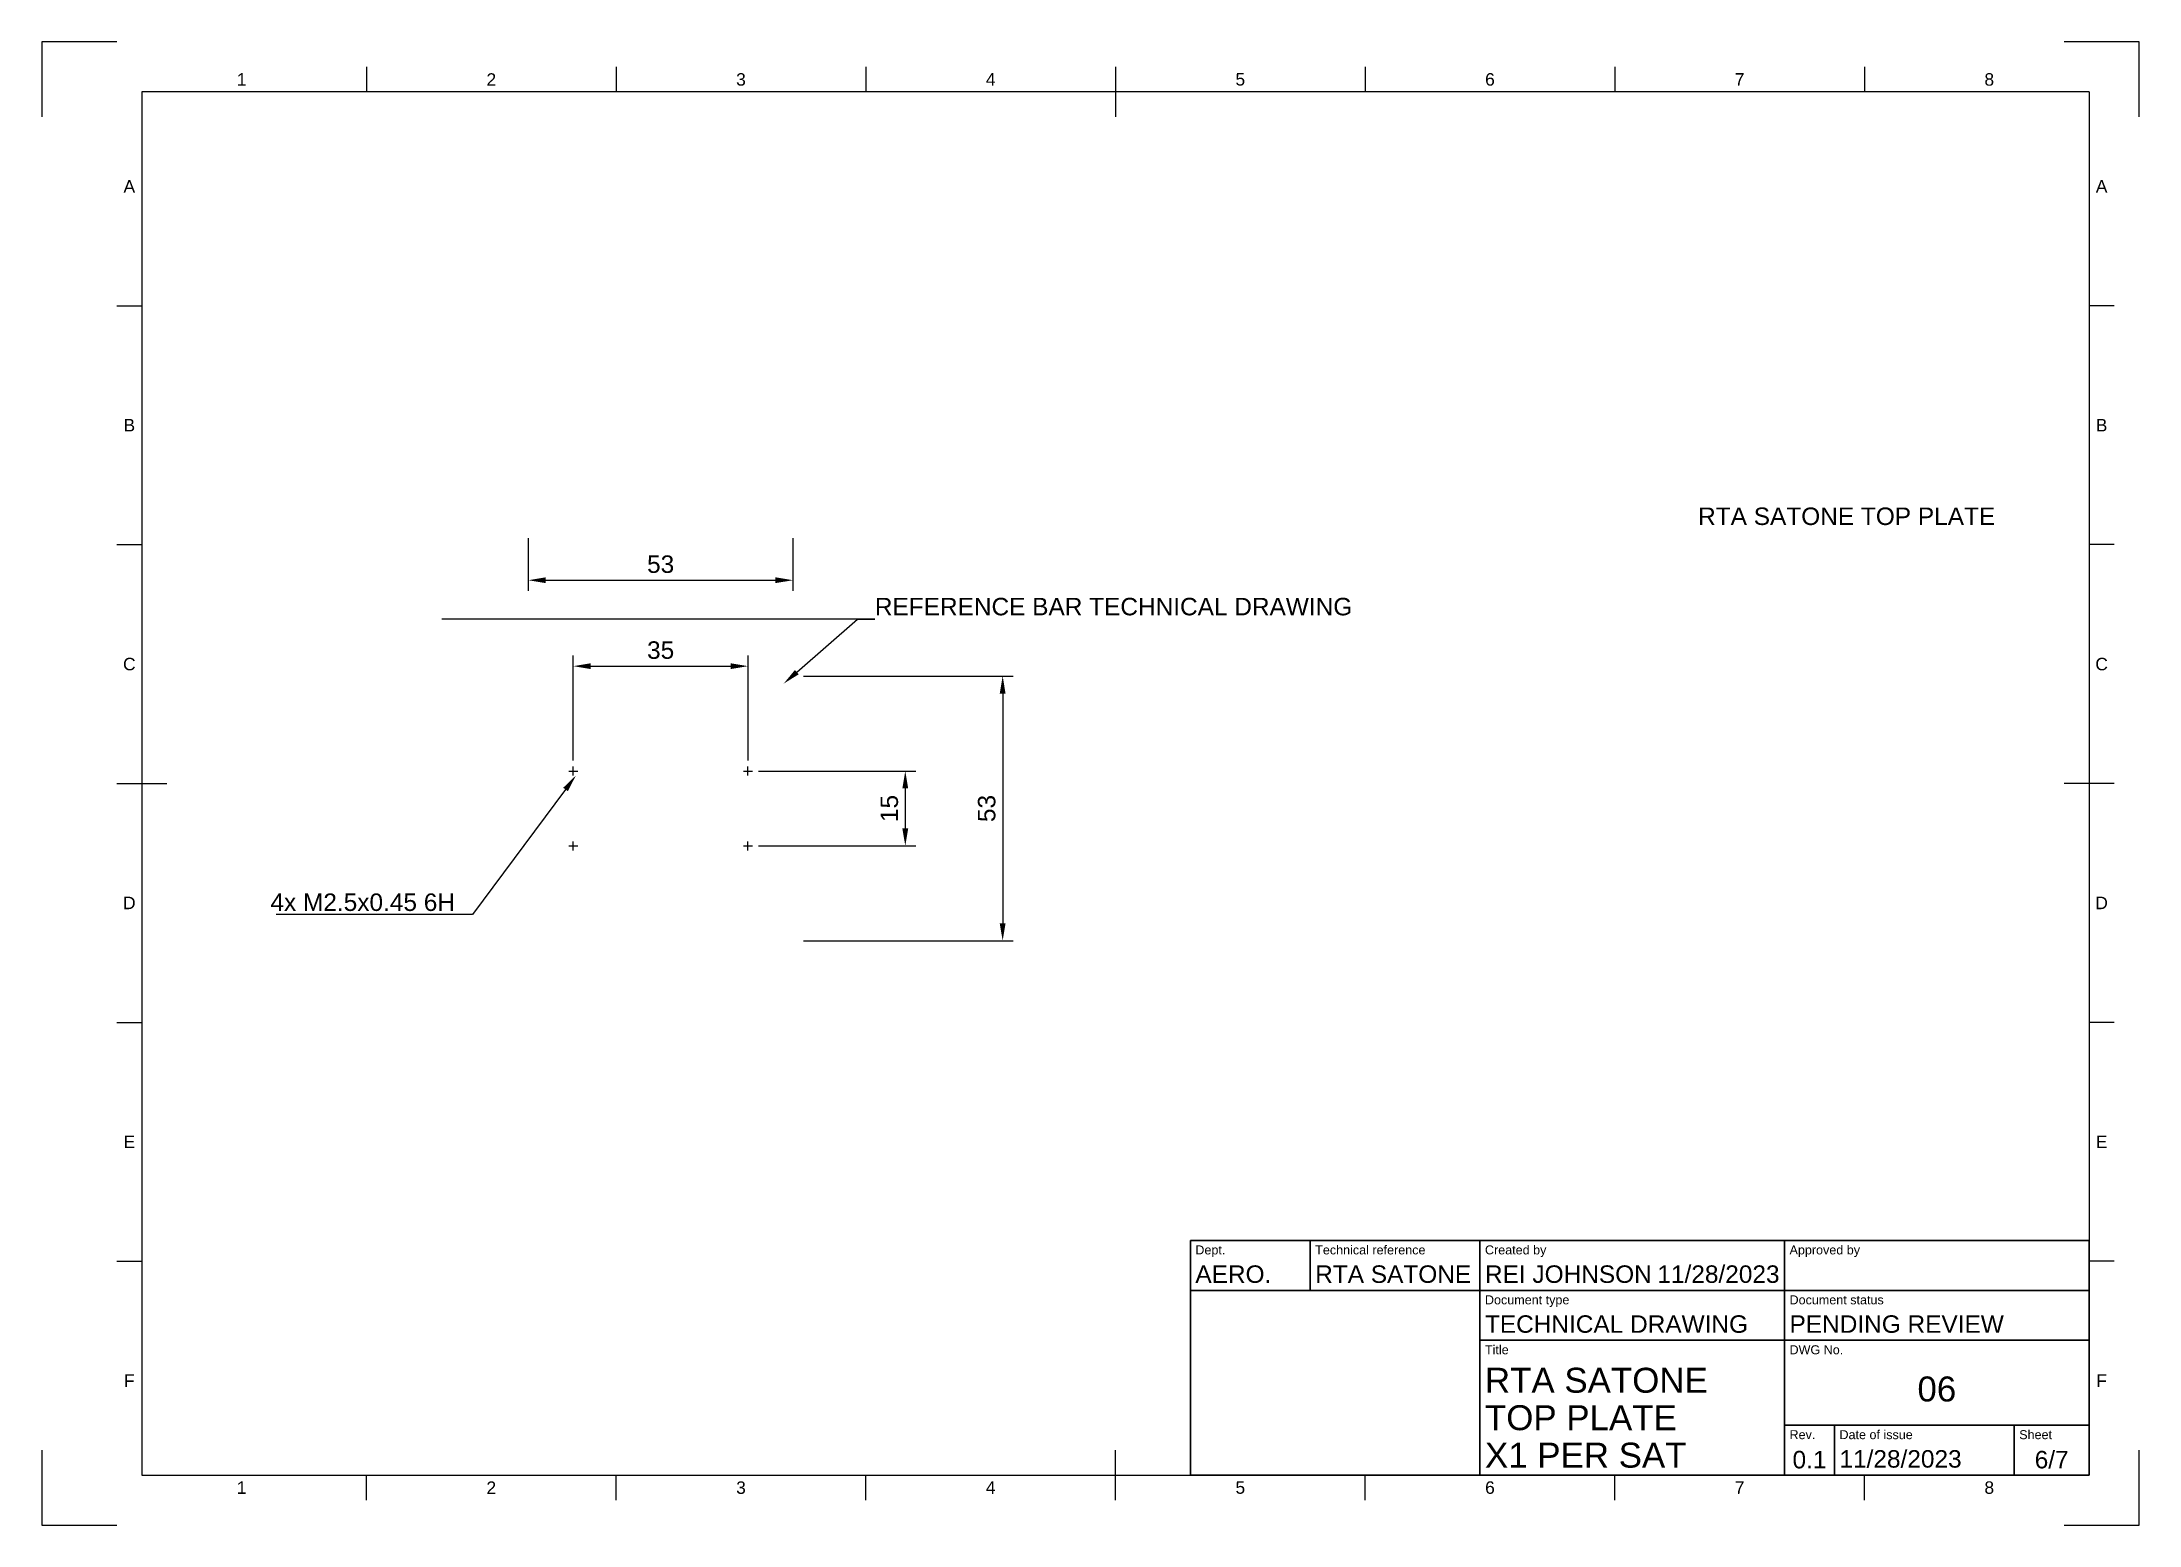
# Paper-space layout 'Sheet1' of a CAD drawing. Header units: millimetres. Extents: x 0 to 420, y 0 to 297.
import ezdxf
from ezdxf import colors
from ezdxf.entities.mleader import LeaderData, LeaderLine
from ezdxf.enums import TextEntityAlignment as Align
from ezdxf.math import Vec2, Vec3

# ---------------------------------------------------------------- set-up
doc = ezdxf.new("R2010")
doc.units = ezdxf.units.MM
doc.header["$LTSCALE"] = 0.75
doc.linetypes.add('CENTER2', pattern=[28.575, 19.05, -3.175, 3.175, -3.175])
for name, color, linetype, lineweight in [('BORDER', 7, 'Continuous', 25), ('FD_Dimensions', 7, 'Continuous', 25), ('Hole Notes', 7, 'Continuous', 25), ('Leaders', 7, 'Continuous', 25), ('Notes', 7, 'Continuous', 25), ('Smart Centers', 7, 'CENTER2', 25), ('TITLEBLOCK', 7, 'Continuous', 35)]:
    doc.layers.add(name, color=color, linetype=linetype, lineweight=lineweight)
doc.styles.add('FusionTitle', font='arial.ttf')
doc.styles.get("Standard").update_dxf_attribs({"font": 'arial.ttf'})
doc.dimstyles.new('Dim-ISO-25', dxfattribs={"dimtxt": 3.5, "dimasz": 3.5, "dimexe": 2.1, "dimexo": 2.1, "dimgap": 1.4, "dimtad": 1, "dimzin": 12, "dimdsep": 46, "dimtxsty": 'Standard', "dimcen": 0, "dimazin": 3, "dimtp": 0.1, "dimtm": 0.1, "dimtfac": 0.714286, "dimtmove": 0, "dimatfit": 3, "dimfxl": 1, "dimtzin": 12, "dimarcsym": 0})

# ---------------------------------------------------------------- blocks, each defined once
blk = doc.blocks.new('ISO_A3_SHEET')
at = {"layer": 'BORDER'}
for p, q in [((65, 292), (65, 287)), ((115, 292), (115, 287)), ((165, 292), (165, 287)), ((215, 292), (215, 282)), ((265, 292), (265, 287)), ((315, 292), (315, 287)), ((365, 292), (365, 287)), ((410, 287), (20, 287)), ((20, 287), (20, 10)), ((410, 287), (410, 10)), ((15, 244.16666), (20, 244.16666)), ((415, 244.16666), (410, 244.16666)), ((15, 196.33333), (20, 196.33333)), ((415, 196.33333), (410, 196.33333)), ((15, 148.5), (25, 148.5)), ((415, 148.5), (405, 148.5)), ((15, 100.66667), (20, 100.66667)), ((415, 100.66667), (410, 100.66667)), ((15, 52.83334), (20, 52.83334)), ((415, 52.83334), (410, 52.83334)), ((215, 5), (215, 15)), ((20, 10), (410, 10)), ((65, 5), (65, 10)), ((115, 5), (115, 10)), ((165, 5), (165, 10)), ((265, 5), (265, 10)), ((315, 5), (315, 10)), ((365, 5), (365, 10))]:
    blk.add_line(p, q, dxfattribs=at)
at = {"layer": 'Defpoints'}
for p, q in [((15, 297), (0, 297)), ((0, 297), (0, 282)), ((420, 297), (405, 297)), ((420, 282), (420, 297)), ((0, 15), (0, 0)), ((420, 0), (420, 15)), ((0, 0), (15, 0)), ((405, 0), (420, 0))]:
    blk.add_line(p, q, dxfattribs=at)
at = {"layer": 'BORDER', "style": 'FusionTitle'}
for s, p in [('1', (40, 289.5)), ('2', (90, 289.5)), ('3', (140, 289.5)), ('4', (190, 289.5)), ('5', (240, 289.5)), ('6', (290, 289.5)), ('7', (340, 289.5)), ('8', (390, 289.5)), ('A', (17.5, 268.08333)), ('A', (412.5, 268.08333)), ('B', (17.5, 220.25)), ('B', (412.5, 220.25)), ('C', (17.5, 172.41667)), ('C', (412.5, 172.41667)), ('D', (17.5, 124.58334)), ('D', (412.5, 124.58334)), ('E', (17.5, 76.75001)), ('E', (412.5, 76.75001)), ('F', (17.5, 28.91668)), ('F', (412.5, 28.91668)), ('1', (40, 7.5)), ('2', (90, 7.5)), ('3', (140, 7.5)), ('4', (190, 7.5)), ('5', (240, 7.5)), ('6', (290, 7.5)), ('7', (340, 7.5)), ('8', (390, 7.5))]:
    blk.add_text(s, height=2.5, dxfattribs=at).set_placement(p, align=Align.MIDDLE)
blk = doc.blocks.new('ISO_TITLEBLOCK')
at = {"layer": 'TITLEBLOCK'}
for p, q in [((0, 47), (-180, 47)), ((-180, 47), (-180, 0)), ((-156, 37), (-156, 47)), ((-122, 0), (-122, 47)), ((-61, 0), (-61, 47)), ((0, 0), (0, 47)), ((-180, 37), (0, 37)), ((-122, 27), (0, 27)), ((-61, 10), (0, 10)), ((-51, 0), (-51, 10)), ((-15, 0), (-15, 10)), ((-180, 0), (0, 0))]:
    blk.add_line(p, q, dxfattribs=at)
at = {"layer": 'TITLEBLOCK', "style": 'FusionTitle'}
for s, p in [('Dept.', (-179, 46)), ('Technical reference', (-155, 46)), ('Created by', (-121, 46)), ('Approved by', (-60, 46)), ('Document type', (-121, 36)), ('Document status', (-60, 36)), ('Title', (-121, 26)), ('DWG No.', (-60, 26)), ('Rev.', (-60, 9)), ('Date of issue', (-50, 9)), ('Sheet', (-14, 9))]:
    blk.add_text(s, height=1.8, dxfattribs=at).set_placement(p, align=Align.TOP_LEFT)
for tag, height, p in [('DEPT', 3.5, (-179, 42)), ('TECHNICAL_REFERENCE', 3.5, (-155, 42)), ('CREATED_BY', 3.5, (-121, 42)), ('APPROVED_BY', 3.5, (-60, 42)), ('DOCUMENT_TYPE', 3.5, (-121, 32)), ('DOCUMENT_STATUS', 3.5, (-60, 32)), ('TITLE_1', 5, (-121, 21.5)), ('TITLE_2', 5, (-121, 14)), ('TITLE_3', 5, (-121, 6.5)), ('DATE_OF_ISSUE', 3.5, (-50, 5))]:
    blk.add_attdef(tag, text='', height=height, dxfattribs=at).set_placement(p, align=Align.TOP_LEFT)
for tag, p in [('CREATED_DATE', (-62, 42)), ('APPROVED_DATE', (-0.99, 42))]:
    blk.add_attdef(tag, text='', height=3.5, dxfattribs=at).set_placement(p, align=Align.TOP_RIGHT)
for tag, height, p in [('DRAWING_NUMBER', 5, (-30.5, 19.75)), ('REV', 3.5, (-56, 4.85)), ('SHEET', 3.5, (-7.5, 4.85))]:
    blk.add_attdef(tag, text='', height=height, dxfattribs=at).set_placement(p, align=Align.TOP_CENTER)
blk = doc.blocks.new('*D23')
at = {"layer": 'Defpoints', "color": 0, "transparency": 16777216}
for p in [(97.41, 199.71), (150.41, 199.71), (150.41, 189.21)]:
    blk.add_point(p, dxfattribs=at)
at = {"layer": 'FD_Dimensions', "color": 0, "lineweight": -2, "transparency": 16777216}
for p, q in [((97.41, 197.61), (97.41, 187.11)), ((150.41, 197.61), (150.41, 187.11)), ((100.91, 189.21), (146.91, 189.21))]:
    blk.add_line(p, q, dxfattribs=at)
at = {"layer": 'FD_Dimensions', "color": 0, "transparency": 16777216}
for points in [[(100.91, 189.79), (100.91, 188.63), (97.41, 189.21)], [(146.91, 189.79), (146.91, 188.63), (150.41, 189.21)]]:
    blk.add_solid(points, dxfattribs=at)
at = {"layer": 'FD_Dimensions', "color": 0, "transparency": 16777216, "insert": (123.91, 192.4), "char_height": 3.5, "attachment_point": 5}
blk.add_mtext('53', dxfattribs=at)
blk = doc.blocks.new('*D24')
at = {"layer": 'Defpoints', "color": 0, "transparency": 16777216}
for p in [(150.41, 170), (150.41, 117), (192.41, 117)]:
    blk.add_point(p, dxfattribs=at)
at = {"layer": 'FD_Dimensions', "color": 0, "lineweight": -2, "transparency": 16777216}
for p, q in [((152.51, 170), (194.51, 170)), ((192.41, 166.5), (192.41, 120.5)), ((152.51, 117), (194.51, 117))]:
    blk.add_line(p, q, dxfattribs=at)
at = {"layer": 'FD_Dimensions', "color": 0, "transparency": 16777216}
for points in [[(191.82, 166.5), (192.99, 166.5), (192.41, 170)], [(191.82, 120.5), (192.99, 120.5), (192.41, 117)]]:
    blk.add_solid(points, dxfattribs=at)
at = {"layer": 'FD_Dimensions', "color": 0, "transparency": 16777216, "insert": (189.22, 143.5), "char_height": 3.5, "attachment_point": 5, "rotation": 90}
blk.add_mtext('53', dxfattribs=at)
blk = doc.blocks.new('*U25')
at = {"layer": 'Smart Centers', "color": 0, "linetype": 'Continuous', "ltscale": 0.75, "transparency": 16777216}
for p, q in [((-0.89, 0), (0.89, 0)), ((0, -0.89), (0, 0.89))]:
    blk.add_line(p, q, dxfattribs=at)
blk = doc.blocks.new('*U26')
at = {"layer": 'Smart Centers', "color": 0, "linetype": 'Continuous', "ltscale": 0.75, "transparency": 16777216}
for p, q in [((-0.89, 0), (0.89, 0)), ((0, -0.89), (0, 0.89))]:
    blk.add_line(p, q, dxfattribs=at)
blk = doc.blocks.new('*D27')
at = {"layer": 'Defpoints', "color": 0, "transparency": 16777216}
for p in [(141.41, 172), (106.41, 151), (141.41, 151)]:
    blk.add_point(p, dxfattribs=at)
at = {"layer": 'FD_Dimensions', "color": 0, "lineweight": -2, "transparency": 16777216}
for p, q in [((106.41, 153.1), (106.41, 174.1)), ((141.41, 153.1), (141.41, 174.1)), ((109.91, 172), (137.91, 172))]:
    blk.add_line(p, q, dxfattribs=at)
at = {"layer": 'FD_Dimensions', "color": 0, "transparency": 16777216}
for points in [[(109.91, 172.58), (109.91, 171.41), (106.41, 172)], [(137.91, 172.58), (137.91, 171.41), (141.41, 172)]]:
    blk.add_solid(points, dxfattribs=at)
at = {"layer": 'FD_Dimensions', "color": 0, "transparency": 16777216, "insert": (123.91, 175.19), "char_height": 3.5, "attachment_point": 5}
blk.add_mtext('35', dxfattribs=at)
blk = doc.blocks.new('*U28')
at = {"layer": 'Smart Centers', "color": 0, "linetype": 'Continuous', "ltscale": 0.75, "transparency": 16777216}
for p, q in [((-0.89, 0), (0.89, 0)), ((0, -0.89), (0, 0.89))]:
    blk.add_line(p, q, dxfattribs=at)
blk = doc.blocks.new('*U29')
at = {"layer": 'Smart Centers', "color": 0, "linetype": 'Continuous', "ltscale": 0.75, "transparency": 16777216}
for p, q in [((-0.89, 0), (0.89, 0)), ((0, -0.89), (0, 0.89))]:
    blk.add_line(p, q, dxfattribs=at)
blk = doc.blocks.new('*D30')
at = {"layer": 'Defpoints', "color": 0, "transparency": 16777216}
for p in [(141.41, 151), (141.41, 136), (172.91, 136)]:
    blk.add_point(p, dxfattribs=at)
at = {"layer": 'FD_Dimensions', "color": 0, "lineweight": -2, "transparency": 16777216}
for p, q in [((143.51, 151), (175.01, 151)), ((172.91, 147.5), (172.91, 139.5)), ((143.51, 136), (175.01, 136))]:
    blk.add_line(p, q, dxfattribs=at)
at = {"layer": 'FD_Dimensions', "color": 0, "transparency": 16777216}
for points in [[(172.32, 147.5), (173.49, 147.5), (172.91, 151)], [(172.32, 139.5), (173.49, 139.5), (172.91, 136)]]:
    blk.add_solid(points, dxfattribs=at)
at = {"layer": 'FD_Dimensions', "color": 0, "transparency": 16777216, "insert": (169.72, 143.5), "char_height": 3.5, "attachment_point": 5, "rotation": 90}
blk.add_mtext('15', dxfattribs=at)

psp = doc.layouts.new('Sheet1')

# ---------------------------------------------------------------- block references
at = {"layer": 'BORDER'}
psp.add_blockref('ISO_A3_SHEET', (0, 0), dxfattribs=at)
at = {"layer": 'Smart Centers', "ltscale": 0.75}
for name, p in [('*U25', (106.405, 150.997)), ('*U26', (141.405, 150.997)), ('*U28', (106.405, 135.997)), ('*U29', (141.405, 135.997))]:
    psp.add_blockref(name, p, dxfattribs=at)
at = {"layer": 'TITLEBLOCK'}
psp.add_blockref('ISO_TITLEBLOCK', (410, 10), dxfattribs=at).add_auto_attribs({'DATE_OF_ISSUE': '11/28/2023', 'REV': '0.1', 'TITLE_3': 'X1 PER SAT', 'DOCUMENT_STATUS': 'PENDING REVIEW', 'DOCUMENT_TYPE': 'TECHNICAL DRAWING', 'CREATED_DATE': '11/28/2023', 'SHEET': '6/7', 'TITLE_2': 'TOP PLATE', 'DRAWING_NUMBER': '06', 'TITLE_1': 'RTA SATONE', 'CREATED_BY': 'REI JOHNSON', 'TECHNICAL_REFERENCE': 'RTA SATONE', 'DEPT': 'AERO.'})

# ---------------------------------------------------------------- texts
at = {"layer": 'Notes', "insert": (331.696, 203.767), "char_height": 3.5, "attachment_point": 1}
psp.add_mtext_dynamic_manual_height_columns('RTA SATONE TOP PLATE', width=63.26375, gutter_width=17.5, heights=[0], dxfattribs=at)

# ---------------------------------------------------------------- dimensions: what is measured, and where the dimension line sits
at = {"layer": 'FD_Dimensions'}
for p1, p2, distance, picture, middle in [((97.405, 199.709), (150.405, 199.709), -10.5, '*D23', (123.905, 192.397)), ((106.405, 150.997), (141.405, 150.997), 21, '*D27', (123.905, 175.185)), ((150.405, 169.997), (150.405, 116.997), 42, '*D24', (189.217, 143.497)), ((141.405, 150.997), (141.405, 135.997), 31.5, '*D30', (169.718, 143.497))]:
    dim = psp.add_aligned_dim(p1=p1, p2=p2, distance=distance, dimstyle='Dim-ISO-25', override={"dimlfac": -1, "dimclrd": 0, "dimclre": 0}, dxfattribs=at)
    dim.commit()
    dim.dimension.update_dxf_attribs({"geometry": picture, "text_midpoint": middle})

# ---------------------------------------------------------------- leaders
at = {"layer": 'Hole Notes'}
ml = psp.add_multileader_mtext('Standard', dxfattribs=at)
ml.set_content('4x M2.5x0.45 6H', color=256)
ml.set_leader_properties()
ml.build(insert=Vec2(0, 0))
ml.multileader.update_dxf_attribs({"text_left_attachment_type": 5, "text_right_attachment_type": 5, "dogleg_length": 3.5, "arrow_head_size": 3.5})
ctx = ml.context
ctx.base_point, ctx.char_height, ctx.arrow_head_size, ctx.landing_gap_size, ctx.plane_origin = Vec3(46.214, 122.261), 3.5, 3.5, 0, Vec3(109.121, 151.802)
ctx.left_attachment, ctx.right_attachment, ctx.text_align_type = 5, 5, 2
notes = []
notes.append((ctx, [(1, (1, 1, 0), (86.22, 122.261), (-1, 0), 3.5, [(0, [(106.948, 150.113)], 0, [])])]))
ctx.mtext.insert, ctx.mtext.alignment, ctx.mtext.flow_direction = Vec3(82.72, 126.476), 3, 5
at = {"layer": 'Leaders'}
ml = psp.add_multileader_mtext('Standard', dxfattribs=at)
ml.set_content('REFERENCE BAR TECHNICAL DRAWING', color=256)
ml.set_leader_properties()
ml.build(insert=Vec2(0, 0))
ml.multileader.update_dxf_attribs({"text_left_attachment_type": 5, "text_right_attachment_type": 5, "dogleg_length": 3.5, "arrow_head_size": 3.5})
ctx = ml.context
ctx.base_point, ctx.char_height, ctx.arrow_head_size, ctx.landing_gap_size, ctx.plane_origin = Vec3(166.813, 181.418), 3.5, 3.5, 0, Vec3(150.725, 170.186)
ctx.left_attachment, ctx.right_attachment = 5, 5
notes.append((ctx, [(0, (1, 1, 0), (163.313, 181.418), (1, 0), 3.5, [(0, [(148.552, 168.497)], 0, [])])]))
ctx.mtext.insert, ctx.mtext.flow_direction = Vec3(166.813, 185.678), 5
for ctx, leaders in notes:
    for number, flags, end, landing, length, lines in leaders:
        leader = LeaderData()
        leader.index, (leader.has_last_leader_line, leader.has_dogleg_vector, leader.attachment_direction) = number, flags
        leader.last_leader_point, leader.dogleg_vector, leader.dogleg_length = Vec3(end), Vec3(landing), length
        for number, points, colour, breaks in lines:
            line = LeaderLine()
            line.index, line.vertices, line.color, line.breaks = number, Vec3.list(points), colors.encode_raw_color(colour), breaks
            leader.lines.append(line)
        ctx.leaders.append(leader)

doc.saveas('drawing.dxf')
